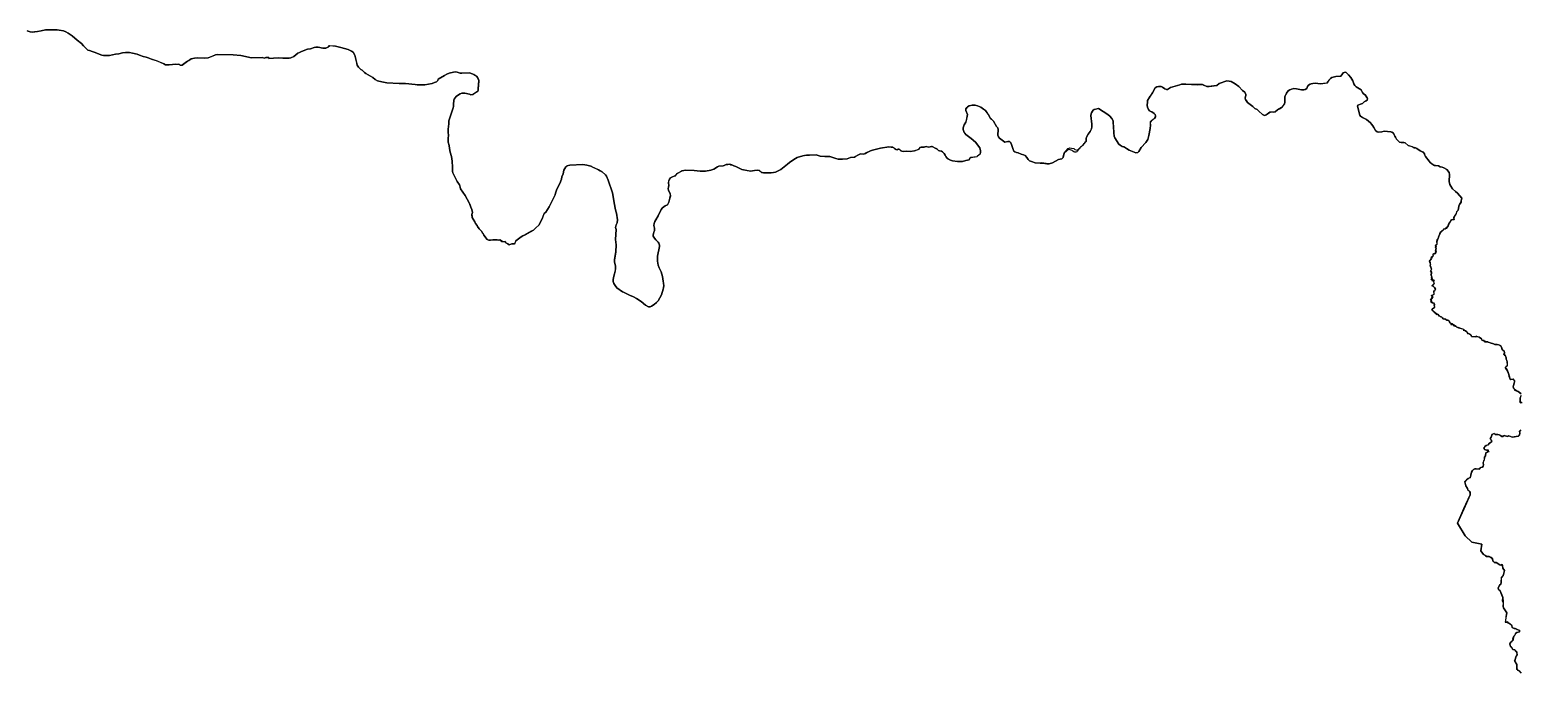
# Model space of a CAD drawing. Extents: x -74 to -34.8, y -33.8 to 5.3.
# Drawn here: x -50.166 to -47.112, y -21.193 to -19.874 of the extents above; entities that cross this region are included whole.
import ezdxf

# ---------------------------------------------------------------- set-up
doc = ezdxf.new("R2010")
doc.units = 0
doc.header["$LTSCALE"] = 2
doc.layers.add('UFEBRASIL', color=7, linetype='Continuous')

msp = doc.modelspace()

# ---------------------------------------------------------------- linework, layer by layer
at = {"layer": 'UFEBRASIL'}
for points in [[(-47.1107, -20.6196), (-47.1159, -20.6153), (-47.1182, -20.6147), (-47.1232, -20.6116), (-47.1239, -20.6098), (-47.1253, -20.6088), (-47.1259, -20.6057), (-47.1257, -20.603), (-47.1243, -20.5985), (-47.1228, -20.5947), (-47.1238, -20.5931), (-47.1253, -20.5904), (-47.1263, -20.5902), (-47.1324, -20.5908), (-47.1331, -20.5882), (-47.134, -20.5854), (-47.1343, -20.5834), (-47.1355, -20.5788), (-47.1366, -20.5765), (-47.14, -20.5701), (-47.1418, -20.5672), (-47.1413, -20.5647), (-47.1385, -20.5638), (-47.1377, -20.561), (-47.1382, -20.5546), (-47.1388, -20.5521), (-47.1404, -20.5492), (-47.1407, -20.5461), (-47.1419, -20.5425), (-47.1415, -20.541), (-47.1452, -20.5402), (-47.1435, -20.5353), (-47.1447, -20.5325), (-47.147, -20.5308), (-47.1485, -20.5297), (-47.1491, -20.5265), (-47.1511, -20.522), (-47.1564, -20.5196), (-47.1589, -20.5189), (-47.1635, -20.5189), (-47.1667, -20.5174), (-47.1731, -20.5159), (-47.1773, -20.5151), (-47.1782, -20.5136), (-47.1809, -20.5139), (-47.1824, -20.5126), (-47.1849, -20.512), (-47.1857, -20.5109), (-47.19, -20.5104), (-47.1908, -20.5076), (-47.196, -20.504), (-47.2032, -20.503), (-47.2043, -20.5035), (-47.2115, -20.5023), (-47.2128, -20.4994), (-47.2135, -20.4984), (-47.2154, -20.498), (-47.2184, -20.4969), (-47.2193, -20.4949), (-47.2213, -20.493), (-47.2235, -20.4911), (-47.2256, -20.4903), (-47.2269, -20.4911), (-47.2271, -20.4885), (-47.2315, -20.487), (-47.2387, -20.484), (-47.2412, -20.4836), (-47.2432, -20.4818), (-47.2483, -20.4788), (-47.2506, -20.4767), (-47.2532, -20.4766), (-47.2557, -20.4749), (-47.2563, -20.473), (-47.2577, -20.4707), (-47.2595, -20.4689), (-47.2637, -20.4684), (-47.2658, -20.4662), (-47.2678, -20.4669), (-47.2699, -20.4665), (-47.2713, -20.464), (-47.2727, -20.4625), (-47.2743, -20.4628), (-47.2761, -20.4609), (-47.2781, -20.4592), (-47.2786, -20.4582), (-47.2813, -20.4571), (-47.2837, -20.4554), (-47.2856, -20.4544), (-47.2865, -20.4541), (-47.2881, -20.4522), (-47.2913, -20.4488), (-47.2928, -20.4477), (-47.2912, -20.4452), (-47.2895, -20.4445), (-47.2875, -20.4434), (-47.2865, -20.4425), (-47.2883, -20.4386), (-47.2873, -20.4351), (-47.2906, -20.4333), (-47.2926, -20.4324), (-47.2945, -20.4318), (-47.2929, -20.4282), (-47.2961, -20.4273), (-47.2917, -20.4233), (-47.291, -20.4211), (-47.2935, -20.4187), (-47.2935, -20.418), (-47.2904, -20.4179), (-47.2881, -20.415), (-47.2889, -20.4091), (-47.2868, -20.409), (-47.2855, -20.4057), (-47.2874, -20.402), (-47.2898, -20.3997), (-47.2915, -20.4), (-47.2918, -20.398), (-47.2889, -20.3953), (-47.288, -20.3932), (-47.2886, -20.3891), (-47.2872, -20.3879), (-47.2905, -20.3867), (-47.2925, -20.3867), (-47.2938, -20.3857), (-47.2917, -20.3823), (-47.2931, -20.3799), (-47.2929, -20.3793), (-47.2938, -20.3762), (-47.2951, -20.3749), (-47.2935, -20.3733), (-47.293, -20.3712), (-47.2925, -20.3703), (-47.2955, -20.3692), (-47.294, -20.3675), (-47.2934, -20.3643), (-47.2946, -20.3602), (-47.2957, -20.3595), (-47.2965, -20.3573), (-47.2956, -20.3556), (-47.2956, -20.3511), (-47.2956, -20.3508), (-47.2975, -20.347), (-47.2949, -20.3449), (-47.2939, -20.3419), (-47.2933, -20.3396), (-47.2907, -20.3379), (-47.29, -20.3362), (-47.2903, -20.3337), (-47.2878, -20.3332), (-47.2871, -20.3323), (-47.2859, -20.3327), (-47.2847, -20.3302), (-47.2841, -20.3288), (-47.2854, -20.327), (-47.2847, -20.3245), (-47.2838, -20.3225), (-47.284, -20.3205), (-47.2852, -20.3202), (-47.2847, -20.316), (-47.2858, -20.3163), (-47.2836, -20.3152), (-47.2826, -20.3137), (-47.2818, -20.3126), (-47.2823, -20.3084), (-47.2816, -20.3035), (-47.2799, -20.3019), (-47.2785, -20.2983), (-47.2767, -20.293), (-47.2767, -20.2916), (-47.2743, -20.2878), (-47.2726, -20.2872), (-47.2726, -20.2857), (-47.2693, -20.2839), (-47.268, -20.2822), (-47.2658, -20.2821), (-47.2649, -20.2816), (-47.2636, -20.2795), (-47.2623, -20.2794), (-47.2596, -20.2759), (-47.2587, -20.275), (-47.2587, -20.272), (-47.2574, -20.2694), (-47.2549, -20.2676), (-47.2521, -20.2635), (-47.2513, -20.2622), (-47.247, -20.2624), (-47.2474, -20.2599), (-47.2474, -20.2586), (-47.246, -20.2566), (-47.2433, -20.2523), (-47.2423, -20.2501), (-47.2417, -20.2461), (-47.2391, -20.2436), (-47.238, -20.2403), (-47.2373, -20.2352), (-47.2359, -20.2321), (-47.2325, -20.2267), (-47.2324, -20.2247), (-47.2311, -20.2192), (-47.2401, -20.2089), (-47.2442, -20.2056), (-47.2506, -20.1997), (-47.2541, -20.1943), (-47.2559, -20.1908), (-47.2573, -20.1847), (-47.2566, -20.1702), (-47.257, -20.1662), (-47.2618, -20.1599), (-47.2685, -20.1567), (-47.2715, -20.1557), (-47.2755, -20.1545), (-47.2794, -20.1524), (-47.2852, -20.1518), (-47.289, -20.1514), (-47.293, -20.1487), (-47.2964, -20.1459), (-47.298, -20.1429), (-47.3059, -20.1333), (-47.3072, -20.131), (-47.3097, -20.1245), (-47.3165, -20.1218), (-47.3233, -20.1168), (-47.3265, -20.1157), (-47.3292, -20.1153), (-47.3314, -20.1142), (-47.3348, -20.1133), (-47.3411, -20.1112), (-47.3475, -20.1053), (-47.3503, -20.1049), (-47.3555, -20.1051), (-47.3587, -20.104), (-47.365, -20.0983), (-47.3673, -20.0938), (-47.3689, -20.0918), (-47.3697, -20.0889), (-47.3716, -20.0859), (-47.3746, -20.0837), (-47.3767, -20.0829), (-47.3903, -20.0815), (-47.3952, -20.0831), (-47.4015, -20.0836), (-47.405, -20.0827), (-47.4081, -20.0802), (-47.4115, -20.0741), (-47.4135, -20.0705), (-47.4161, -20.0669), (-47.4182, -20.0646), (-47.4268, -20.0575), (-47.4352, -20.0534), (-47.4387, -20.0511), (-47.4403, -20.0488), (-47.4448, -20.0304), (-47.4442, -20.028), (-47.4372, -20.0258), (-47.4346, -20.0245), (-47.4314, -20.0214), (-47.4274, -20.0191), (-47.4255, -20.0177), (-47.4244, -20.0153), (-47.4257, -20.0123), (-47.4295, -20.007), (-47.4329, -20.0049), (-47.4352, -20.0024), (-47.4378, -19.997), (-47.4408, -19.9946), (-47.4475, -19.9908), (-47.4503, -19.9878), (-47.4525, -19.9847), (-47.4546, -19.9781), (-47.4588, -19.9716), (-47.4633, -19.9658), (-47.4683, -19.9614), (-47.4705, -19.9607), (-47.4726, -19.961), (-47.4745, -19.9621), (-47.476, -19.9637), (-47.4793, -19.9688), (-47.4896, -19.9693), (-47.4977, -19.9716), (-47.5004, -19.9735), (-47.503, -19.9761), (-47.5085, -19.9829), (-47.5207, -19.9842), (-47.5316, -19.9832), (-47.5369, -19.9836), (-47.5402, -19.9843), (-47.5424, -19.9853), (-47.5453, -19.9873), (-47.5476, -19.9903), (-47.5492, -19.9938), (-47.5526, -19.996), (-47.5553, -19.9965), (-47.5596, -19.9966), (-47.5701, -19.9945), (-47.5756, -19.9942), (-47.5804, -19.9952), (-47.5838, -19.9967), (-47.5869, -19.9991), (-47.5909, -20.0033), (-47.5924, -20.007), (-47.594, -20.0109), (-47.5941, -20.0143), (-47.5938, -20.0224), (-47.5947, -20.0259), (-47.6007, -20.0333), (-47.6088, -20.0378), (-47.614, -20.0421), (-47.618, -20.0424), (-47.6249, -20.0423), (-47.6302, -20.047), (-47.6321, -20.0482), (-47.6348, -20.0492), (-47.6368, -20.0489), (-47.6397, -20.0472), (-47.6476, -20.0407), (-47.6508, -20.0373), (-47.6554, -20.0349), (-47.6599, -20.0307), (-47.6706, -20.0225), (-47.6722, -20.0206), (-47.6746, -20.0164), (-47.6754, -20.0129), (-47.6742, -20.0084), (-47.6743, -20.0061), (-47.6761, -20.0019), (-47.6808, -19.998), (-47.688, -19.9902), (-47.6956, -19.9844), (-47.7042, -19.9799), (-47.7084, -19.9787), (-47.7127, -19.9781), (-47.7283, -19.9841), (-47.7337, -19.9879), (-47.7511, -19.9903), (-47.7542, -19.9901), (-47.7598, -19.9869), (-47.7626, -19.986), (-47.766, -19.9857), (-47.7754, -19.9861), (-47.7815, -19.9858), (-47.7968, -19.985), (-47.8006, -19.985), (-47.8057, -19.9851), (-47.8092, -19.9867), (-47.8283, -19.9921), (-47.8347, -19.9961), (-47.8368, -19.9959), (-47.84, -19.9949), (-47.8448, -19.991), (-47.8478, -19.9899), (-47.8509, -19.9898), (-47.853, -19.9898), (-47.8562, -19.9905), (-47.8598, -19.9929), (-47.8652, -20.003), (-47.8701, -20.0097), (-47.8724, -20.013), (-47.8752, -20.0186), (-47.8758, -20.0214), (-47.8762, -20.0287), (-47.8758, -20.0324), (-47.8733, -20.0374), (-47.8715, -20.0396), (-47.8684, -20.0413), (-47.8664, -20.0418), (-47.8615, -20.045), (-47.86, -20.0472), (-47.859, -20.0499), (-47.8594, -20.0524), (-47.8611, -20.0555), (-47.8645, -20.0583), (-47.8673, -20.0597), (-47.87, -20.0637), (-47.8696, -20.0693), (-47.8698, -20.0762), (-47.8727, -20.0904), (-47.8751, -20.0984), (-47.8792, -20.1047), (-47.8885, -20.1148), (-47.8936, -20.1235), (-47.8955, -20.1253), (-47.8994, -20.1257), (-47.9131, -20.1203), (-47.9241, -20.1136), (-47.9272, -20.1129), (-47.9292, -20.1119), (-47.9315, -20.1104), (-47.9341, -20.1079), (-47.9424, -20.095), (-47.9435, -20.092), (-47.9447, -20.0853), (-47.945, -20.0713), (-47.9456, -20.0644), (-47.946, -20.0605), (-47.9485, -20.0558), (-47.9527, -20.0509), (-47.9567, -20.0476), (-47.976, -20.0354), (-47.9812, -20.0364), (-47.9846, -20.0374), (-47.9867, -20.0388), (-47.9885, -20.0403), (-47.9906, -20.0442), (-47.9912, -20.0462), (-47.9915, -20.0492), (-47.9899, -20.0674), (-47.9897, -20.073), (-47.9906, -20.0769), (-47.9916, -20.0797), (-47.9928, -20.082), (-47.9968, -20.0874), (-48.0004, -20.0942), (-48.0012, -20.0968), (-48.0014, -20.103), (-48.0041, -20.105), (-48.005, -20.1071), (-48.0086, -20.1109), (-48.011, -20.1129), (-48.0125, -20.1144), (-48.0139, -20.1159), (-48.0155, -20.1175), (-48.0169, -20.1188), (-48.0183, -20.1205), (-48.0191, -20.1225), (-48.0204, -20.1241), (-48.0223, -20.1245), (-48.0244, -20.1247), (-48.0266, -20.1239), (-48.0284, -20.1225), (-48.0302, -20.1213), (-48.032, -20.1205), (-48.034, -20.1197), (-48.0359, -20.1195), (-48.0383, -20.1199), (-48.0402, -20.1209), (-48.0417, -20.1224), (-48.0431, -20.124), (-48.0448, -20.1253), (-48.0461, -20.1269), (-48.0485, -20.1358), (-48.0494, -20.1372), (-48.0514, -20.1383), (-48.0576, -20.1396), (-48.0704, -20.1466), (-48.0768, -20.1484), (-48.0833, -20.1482), (-48.0924, -20.1462), (-48.0957, -20.147), (-48.1055, -20.1464), (-48.113, -20.1438), (-48.117, -20.1421), (-48.12, -20.1394), (-48.123, -20.1354), (-48.1265, -20.1313), (-48.1298, -20.1299), (-48.1345, -20.1287), (-48.1406, -20.1258), (-48.1442, -20.1255), (-48.1477, -20.1241), (-48.1492, -20.1224), (-48.1514, -20.1174), (-48.154, -20.1091), (-48.1557, -20.1053), (-48.1589, -20.103), (-48.1615, -20.1029), (-48.1677, -20.1038), (-48.1786, -20.0962), (-48.1806, -20.0933), (-48.1821, -20.0895), (-48.1818, -20.0779), (-48.1825, -20.0746), (-48.1847, -20.0719), (-48.1911, -20.061), (-48.1949, -20.057), (-48.1971, -20.0553), (-48.1999, -20.0508), (-48.2013, -20.0475), (-48.2044, -20.044), (-48.2078, -20.0394), (-48.2119, -20.0366), (-48.2171, -20.0325), (-48.2237, -20.0293), (-48.2285, -20.0282), (-48.2348, -20.0283), (-48.2409, -20.0293), (-48.2445, -20.0314), (-48.2473, -20.0349), (-48.2477, -20.0358), (-48.2475, -20.039), (-48.2441, -20.0474), (-48.2474, -20.0603), (-48.2481, -20.0633), (-48.2513, -20.0687), (-48.2533, -20.0744), (-48.2534, -20.0779), (-48.2513, -20.0841), (-48.2501, -20.0858), (-48.2476, -20.0882), (-48.2372, -20.0965), (-48.2281, -20.1042), (-48.219, -20.1154), (-48.2178, -20.122), (-48.2177, -20.1253), (-48.2186, -20.1279), (-48.2248, -20.1335), (-48.2253, -20.1342), (-48.2374, -20.1359), (-48.2394, -20.137), (-48.2413, -20.1402), (-48.2478, -20.1414), (-48.2547, -20.1438), (-48.2651, -20.1438), (-48.275, -20.1421), (-48.2794, -20.1408), (-48.2834, -20.1388), (-48.2871, -20.1361), (-48.2888, -20.1333), (-48.2899, -20.1306), (-48.292, -20.1276), (-48.2955, -20.124), (-48.2977, -20.1229), (-48.3016, -20.1219), (-48.3037, -20.1209), (-48.3058, -20.1191), (-48.3093, -20.1174), (-48.3109, -20.1167), (-48.3171, -20.1133), (-48.3185, -20.1132), (-48.3241, -20.1141), (-48.329, -20.1127), (-48.3345, -20.1144), (-48.3395, -20.1142), (-48.342, -20.115), (-48.3443, -20.1188), (-48.3459, -20.1199), (-48.3531, -20.1219), (-48.3618, -20.1231), (-48.3687, -20.1229), (-48.3749, -20.1231), (-48.3789, -20.1223), (-48.3816, -20.1209), (-48.3851, -20.1187), (-48.3864, -20.1186), (-48.3887, -20.1196), (-48.3923, -20.1185), (-48.3939, -20.1168), (-48.3979, -20.1143), (-48.4058, -20.1135), (-48.4227, -20.1165), (-48.439, -20.1202), (-48.4435, -20.1219), (-48.4523, -20.1262), (-48.455, -20.1283), (-48.4584, -20.1288), (-48.4631, -20.1283), (-48.4652, -20.1287), (-48.4691, -20.1305), (-48.474, -20.1338), (-48.4762, -20.1348), (-48.4841, -20.1353), (-48.4911, -20.1381), (-48.5003, -20.139), (-48.5092, -20.1388), (-48.5143, -20.1378), (-48.5268, -20.1337), (-48.5313, -20.1335), (-48.5335, -20.1337), (-48.5374, -20.1336), (-48.5462, -20.1327), (-48.5546, -20.1303), (-48.5684, -20.1311), (-48.5744, -20.1309), (-48.5782, -20.1312), (-48.5822, -20.1322), (-48.5932, -20.1358), (-48.6006, -20.1397), (-48.6094, -20.1456), (-48.6131, -20.149), (-48.6268, -20.1601), (-48.6377, -20.1653), (-48.6421, -20.1665), (-48.6469, -20.167), (-48.6505, -20.1673), (-48.6628, -20.1667), (-48.6672, -20.1653), (-48.671, -20.1625), (-48.6743, -20.1614), (-48.6812, -20.1621), (-48.6896, -20.1635), (-48.7071, -20.1602), (-48.7111, -20.1579), (-48.7152, -20.156), (-48.7194, -20.1541), (-48.723, -20.1528), (-48.7274, -20.1508), (-48.7296, -20.1503), (-48.7313, -20.1494), (-48.7355, -20.1496), (-48.7387, -20.1502), (-48.7429, -20.152), (-48.7454, -20.1526), (-48.7537, -20.1534), (-48.7566, -20.1544), (-48.7642, -20.1595), (-48.7701, -20.1618), (-48.7811, -20.1639), (-48.7923, -20.1635), (-48.8047, -20.1621), (-48.8221, -20.1615), (-48.8257, -20.162), (-48.8293, -20.1632), (-48.8325, -20.165), (-48.8391, -20.1687), (-48.8445, -20.1734), (-48.8456, -20.1739), (-48.8502, -20.1761), (-48.8528, -20.1775), (-48.8554, -20.1801), (-48.857, -20.1848), (-48.8572, -20.1874), (-48.8566, -20.1928), (-48.8575, -20.1961), (-48.8579, -20.1993), (-48.8572, -20.2029), (-48.8536, -20.2092), (-48.8534, -20.215), (-48.8543, -20.2191), (-48.8568, -20.2269), (-48.8593, -20.2323), (-48.864, -20.2347), (-48.8694, -20.2386), (-48.8722, -20.2419), (-48.8782, -20.2554), (-48.8834, -20.2631), (-48.8851, -20.2665), (-48.8865, -20.2712), (-48.8871, -20.2753), (-48.8861, -20.2805), (-48.8859, -20.2854), (-48.8871, -20.2887), (-48.8882, -20.2917), (-48.8888, -20.2948), (-48.8883, -20.2972), (-48.886, -20.301), (-48.8834, -20.3045), (-48.8801, -20.3073), (-48.8786, -20.309), (-48.8772, -20.3109), (-48.8757, -20.315), (-48.8755, -20.3184), (-48.8796, -20.3377), (-48.88, -20.3483), (-48.8784, -20.3561), (-48.8763, -20.3619), (-48.8721, -20.37), (-48.8693, -20.3793), (-48.8671, -20.3989), (-48.8672, -20.4025), (-48.868, -20.4059), (-48.8716, -20.4171), (-48.8786, -20.4297), (-48.8817, -20.4332), (-48.8865, -20.4369), (-48.8921, -20.4407), (-48.8949, -20.4418), (-48.8999, -20.4413), (-48.9042, -20.4387), (-48.9133, -20.4308), (-48.923, -20.4248), (-48.9287, -20.4215), (-48.9369, -20.418), (-48.9494, -20.4118), (-48.9518, -20.4107), (-48.963, -20.4031), (-48.9667, -20.3979), (-48.9689, -20.3937), (-48.9704, -20.3898), (-48.9707, -20.3866), (-48.9701, -20.3819), (-48.966, -20.3669), (-48.9657, -20.3629), (-48.9657, -20.358), (-48.9677, -20.3502), (-48.968, -20.3447), (-48.965, -20.3289), (-48.9647, -20.3147), (-48.9659, -20.3034), (-48.9642, -20.2834), (-48.9658, -20.2793), (-48.9653, -20.2762), (-48.9643, -20.2735), (-48.9624, -20.2696), (-48.9618, -20.2633), (-48.964, -20.2494), (-48.9652, -20.2455), (-48.9663, -20.2397), (-48.9678, -20.2317), (-48.972, -20.2078), (-48.9809, -20.1822), (-48.9841, -20.1737), (-48.986, -20.1708), (-48.9937, -20.1646), (-48.997, -20.1631), (-49.0004, -20.1607), (-49.014, -20.1548), (-49.0166, -20.1536), (-49.0245, -20.1511), (-49.0329, -20.1501), (-49.0592, -20.1511), (-49.0648, -20.1526), (-49.0659, -20.1535), (-49.0675, -20.1547), (-49.0718, -20.1615), (-49.0731, -20.1688), (-49.0757, -20.1755), (-49.0768, -20.1799), (-49.0799, -20.1887), (-49.0858, -20.2006), (-49.0886, -20.2087), (-49.0893, -20.2122), (-49.096, -20.2259), (-49.1021, -20.2365), (-49.1089, -20.2474), (-49.1122, -20.2507), (-49.1139, -20.2553), (-49.116, -20.2614), (-49.1207, -20.2705), (-49.1224, -20.2735), (-49.1297, -20.2808), (-49.134, -20.2845), (-49.138, -20.2868), (-49.1511, -20.2944), (-49.1559, -20.2961), (-49.159, -20.298), (-49.1703, -20.3065), (-49.1726, -20.3125), (-49.1741, -20.3128), (-49.178, -20.3127), (-49.1814, -20.3138), (-49.1836, -20.3147), (-49.1865, -20.3123), (-49.189, -20.3112), (-49.1919, -20.3076), (-49.1943, -20.3086), (-49.1956, -20.3088), (-49.1997, -20.3067), (-49.203, -20.3047), (-49.2059, -20.3049), (-49.2082, -20.3044), (-49.2171, -20.3043), (-49.2221, -20.3052), (-49.2253, -20.3053), (-49.2287, -20.3034), (-49.2358, -20.2945), (-49.2377, -20.2904), (-49.2397, -20.2872), (-49.2452, -20.2821), (-49.2486, -20.2773), (-49.2492, -20.2748), (-49.2525, -20.2712), (-49.2542, -20.2677), (-49.2598, -20.2584), (-49.2602, -20.2523), (-49.2591, -20.2481), (-49.2605, -20.2425), (-49.262, -20.2374), (-49.2652, -20.2297), (-49.266, -20.2285), (-49.2739, -20.2137), (-49.2835, -20.2), (-49.2845, -20.1964), (-49.2849, -20.194), (-49.2857, -20.1918), (-49.2903, -20.1846), (-49.2992, -20.1671), (-49.2999, -20.1641), (-49.2997, -20.1555), (-49.3003, -20.1433), (-49.3022, -20.1334), (-49.3045, -20.1249), (-49.3059, -20.1169), (-49.3064, -20.1111), (-49.3085, -20.1039), (-49.3085, -20.097), (-49.3083, -20.0888), (-49.3085, -20.085), (-49.3085, -20.0776), (-49.3073, -20.0664), (-49.3073, -20.0603), (-49.3056, -20.0539), (-49.2982, -20.0334), (-49.2978, -20.0311), (-49.298, -20.0279), (-49.2973, -20.0175), (-49.2963, -20.0156), (-49.2921, -20.0108), (-49.2879, -20.0073), (-49.2839, -20.0048), (-49.2806, -20.0039), (-49.2746, -20.0036), (-49.2653, -20.006), (-49.2625, -20.0069), (-49.2582, -20.0061), (-49.2547, -20.0038), (-49.2483, -19.9996), (-49.2476, -19.9977), (-49.2473, -19.9951), (-49.2465, -19.9852), (-49.246, -19.9785), (-49.2464, -19.9752), (-49.2501, -19.9693), (-49.2563, -19.9652), (-49.2595, -19.9638), (-49.2652, -19.962), (-49.281, -19.9628), (-49.284, -19.9624), (-49.2906, -19.9605), (-49.2939, -19.9602), (-49.2975, -19.9605), (-49.3064, -19.9627), (-49.3116, -19.9648), (-49.316, -19.9673), (-49.329, -19.9749), (-49.3301, -19.9775), (-49.3328, -19.9801), (-49.3366, -19.9821), (-49.3414, -19.9836), (-49.3565, -19.9867), (-49.3724, -19.9867), (-49.3767, -19.986), (-49.3965, -19.9839), (-49.4092, -19.9839), (-49.4345, -19.9824), (-49.4445, -19.9805), (-49.4538, -19.9781), (-49.4582, -19.9759), (-49.4632, -19.9715), (-49.4775, -19.963), (-49.48, -19.9612), (-49.4849, -19.9563), (-49.4876, -19.9553), (-49.4928, -19.9504), (-49.4951, -19.9461), (-49.4968, -19.939), (-49.4999, -19.926), (-49.5035, -19.9199), (-49.5067, -19.9177), (-49.5121, -19.9151), (-49.514, -19.9143), (-49.5287, -19.9101), (-49.5399, -19.9074), (-49.5532, -19.9063), (-49.5557, -19.9091), (-49.5592, -19.9112), (-49.5628, -19.9116), (-49.5659, -19.9113), (-49.575, -19.9096), (-49.5799, -19.9094), (-49.5832, -19.91), (-49.591, -19.9125), (-49.5972, -19.9137), (-49.606, -19.9165), (-49.611, -19.9188), (-49.6132, -19.92), (-49.6169, -19.9219), (-49.6254, -19.9286), (-49.631, -19.9312), (-49.6344, -19.9319), (-49.6429, -19.9322), (-49.6473, -19.9317), (-49.657, -19.9314), (-49.676, -19.9328), (-49.6776, -19.9296), (-49.6825, -19.9304), (-49.686, -19.9316), (-49.6893, -19.9306), (-49.7121, -19.9313), (-49.734, -19.9262), (-49.7494, -19.9247), (-49.7825, -19.9245), (-49.7856, -19.9252), (-49.7932, -19.9283), (-49.8005, -19.9312), (-49.8076, -19.9318), (-49.8225, -19.9311), (-49.8285, -19.9316), (-49.8353, -19.9333), (-49.8382, -19.9351), (-49.8401, -19.9366), (-49.8432, -19.9378), (-49.8556, -19.9468), (-49.8586, -19.9458), (-49.862, -19.9444), (-49.8636, -19.9446), (-49.8671, -19.9444), (-49.8809, -19.9456), (-49.8883, -19.9453), (-49.8912, -19.9436), (-49.9062, -19.9372), (-49.917, -19.934), (-49.9238, -19.9312), (-49.9275, -19.93), (-49.9339, -19.9285), (-49.9414, -19.9258), (-49.9461, -19.9239), (-49.9555, -19.9214), (-49.9622, -19.9202), (-49.9699, -19.92), (-49.9762, -19.9211), (-49.9837, -19.9231), (-49.9908, -19.9239), (-50.0031, -19.9264), (-50.0122, -19.9267), (-50.0153, -19.9264), (-50.0188, -19.9254), (-50.0341, -19.9198), (-50.0386, -19.9183), (-50.0441, -19.9164), (-50.0472, -19.9154), (-50.056, -19.9066), (-50.0605, -19.902), (-50.0692, -19.895), (-50.0795, -19.886), (-50.0877, -19.8803), (-50.0922, -19.8776), (-50.0972, -19.8755), (-50.1062, -19.8743), (-50.11, -19.8739), (-50.1304, -19.8737), (-50.1343, -19.874), (-50.1426, -19.8758), (-50.1503, -19.8775), (-50.1624, -19.8783), (-50.1654, -19.8779), (-50.1718, -19.8755)], [(-50.1718, -19.8755), (-50.1654, -19.8779), (-50.1605, -19.8784), (-50.1503, -19.8775), (-50.1426, -19.8758), (-50.1343, -19.874), (-50.1304, -19.8737), (-50.11, -19.8739), (-50.0972, -19.8755), (-50.0922, -19.8776), (-50.0877, -19.8803), (-50.0795, -19.886), (-50.0692, -19.895), (-50.0605, -19.902), (-50.056, -19.9066), (-50.0472, -19.9154), (-50.0441, -19.9164), (-50.0386, -19.9183), (-50.0341, -19.9198), (-50.0188, -19.9254), (-50.0153, -19.9264), (-50.0122, -19.9267), (-50.0031, -19.9264), (-49.9908, -19.9239), (-49.9837, -19.9231), (-49.9762, -19.9211), (-49.9699, -19.92), (-49.9622, -19.9202), (-49.9555, -19.9214), (-49.9461, -19.9239), (-49.9414, -19.9258), (-49.9339, -19.9285), (-49.9275, -19.93), (-49.9238, -19.9312), (-49.917, -19.934), (-49.9052, -19.9375), (-49.8912, -19.9436), (-49.8883, -19.9453), (-49.8809, -19.9456), (-49.8671, -19.9444), (-49.862, -19.9444), (-49.8602, -19.9444), (-49.8573, -19.9465), (-49.8537, -19.9465), (-49.8432, -19.9378), (-49.8401, -19.9366), (-49.8382, -19.9351), (-49.8353, -19.9333), (-49.8285, -19.9316), (-49.8225, -19.9311), (-49.8076, -19.9318), (-49.8005, -19.9312), (-49.7856, -19.9252), (-49.7825, -19.9245), (-49.7494, -19.9247), (-49.734, -19.9262), (-49.7121, -19.9313), (-49.6893, -19.9306), (-49.686, -19.9316), (-49.6816, -19.9303), (-49.6764, -19.9304), (-49.676, -19.9328), (-49.657, -19.9314), (-49.6473, -19.9317), (-49.6429, -19.9322), (-49.6344, -19.9319), (-49.631, -19.9312), (-49.6254, -19.9286), (-49.6169, -19.9219), (-49.6132, -19.92), (-49.611, -19.9188), (-49.606, -19.9165), (-49.5972, -19.9137), (-49.591, -19.9125), (-49.5832, -19.91), (-49.5799, -19.9094), (-49.575, -19.9096), (-49.5659, -19.9113), (-49.5628, -19.9116), (-49.5592, -19.9112), (-49.5557, -19.9091), (-49.5515, -19.9058), (-49.5399, -19.9074), (-49.5287, -19.9101), (-49.514, -19.9143), (-49.5121, -19.9151), (-49.5067, -19.9177), (-49.5035, -19.9199), (-49.4999, -19.926), (-49.4951, -19.9461), (-49.4928, -19.9504), (-49.4876, -19.9553), (-49.4849, -19.9563), (-49.48, -19.9612), (-49.4775, -19.963), (-49.4632, -19.9715), (-49.4582, -19.9759), (-49.4538, -19.9781), (-49.4445, -19.9805), (-49.4345, -19.9824), (-49.4092, -19.9839), (-49.3965, -19.9839), (-49.3767, -19.986), (-49.3724, -19.9867), (-49.3565, -19.9867), (-49.3414, -19.9836), (-49.3366, -19.9821), (-49.3328, -19.9801), (-49.3301, -19.9775), (-49.329, -19.9749), (-49.316, -19.9673), (-49.3116, -19.9648), (-49.3064, -19.9627), (-49.2975, -19.9605), (-49.2939, -19.9602), (-49.2906, -19.9605), (-49.284, -19.9624), (-49.281, -19.9628), (-49.2652, -19.962), (-49.2595, -19.9638), (-49.2563, -19.9652), (-49.2496, -19.9696), (-49.2464, -19.9752), (-49.246, -19.9785), (-49.2473, -19.9951), (-49.2476, -19.9977), (-49.2483, -19.9996), (-49.2582, -20.0061), (-49.2625, -20.0069), (-49.2653, -20.006), (-49.2746, -20.0036), (-49.2806, -20.0039), (-49.2839, -20.0048), (-49.2879, -20.0073), (-49.2921, -20.0108), (-49.2963, -20.0156), (-49.2973, -20.0175), (-49.298, -20.0279), (-49.2978, -20.0311), (-49.2982, -20.0334), (-49.3056, -20.0539), (-49.3073, -20.0603), (-49.3073, -20.0664), (-49.3085, -20.0776), (-49.3085, -20.085), (-49.3083, -20.0888), (-49.3085, -20.097), (-49.3085, -20.1039), (-49.3064, -20.1111), (-49.3059, -20.1169), (-49.3045, -20.1249), (-49.3022, -20.1334), (-49.3003, -20.1433), (-49.2997, -20.1555), (-49.2999, -20.1641), (-49.2992, -20.1671), (-49.2903, -20.1846), (-49.2857, -20.1918), (-49.2849, -20.194), (-49.2845, -20.1964), (-49.2835, -20.2), (-49.2739, -20.2137), (-49.266, -20.2285), (-49.2643, -20.2313), (-49.262, -20.2374), (-49.2605, -20.2425), (-49.2591, -20.2481), (-49.2602, -20.2523), (-49.2592, -20.2602), (-49.2542, -20.2677), (-49.2525, -20.2712), (-49.2492, -20.2748), (-49.2486, -20.2773), (-49.2452, -20.2821), (-49.2397, -20.2872), (-49.2374, -20.2916), (-49.2358, -20.2945), (-49.2287, -20.3034), (-49.2253, -20.3053), (-49.2221, -20.3052), (-49.2171, -20.3043), (-49.2082, -20.3044), (-49.2052, -20.305), (-49.203, -20.3047), (-49.1986, -20.3079), (-49.1943, -20.3086), (-49.1919, -20.3076), (-49.1911, -20.3092), (-49.189, -20.3112), (-49.1865, -20.3123), (-49.1836, -20.3147), (-49.1805, -20.3132), (-49.178, -20.3127), (-49.1726, -20.3125), (-49.1713, -20.3117), (-49.1703, -20.3065), (-49.159, -20.298), (-49.1559, -20.2961), (-49.1511, -20.2944), (-49.134, -20.2845), (-49.1297, -20.2808), (-49.1224, -20.2735), (-49.1207, -20.2705), (-49.116, -20.2614), (-49.1122, -20.2507), (-49.1089, -20.2474), (-49.1021, -20.2365), (-49.096, -20.2259), (-49.0893, -20.2122), (-49.0886, -20.2087), (-49.0858, -20.2006), (-49.0799, -20.1887), (-49.0768, -20.1799), (-49.0757, -20.1755), (-49.0731, -20.1688), (-49.0718, -20.1615), (-49.0675, -20.1547), (-49.0631, -20.1518), (-49.0592, -20.1511), (-49.0329, -20.1501), (-49.0245, -20.1511), (-49.0166, -20.1536), (-49.0004, -20.1607), (-48.997, -20.1631), (-48.9923, -20.1654), (-48.986, -20.1708), (-48.9841, -20.1737), (-48.9809, -20.1822), (-48.972, -20.2078), (-48.9678, -20.2317), (-48.9663, -20.2397), (-48.9652, -20.2455), (-48.964, -20.2494), (-48.9618, -20.2633), (-48.9624, -20.2696), (-48.9643, -20.2735), (-48.9653, -20.2762), (-48.9658, -20.2793), (-48.9642, -20.2834), (-48.9659, -20.3034), (-48.9647, -20.3147), (-48.965, -20.3289), (-48.9681, -20.3461), (-48.9677, -20.3502), (-48.9657, -20.358), (-48.9657, -20.3629), (-48.9664, -20.3688), (-48.9701, -20.3819), (-48.9707, -20.3866), (-48.9704, -20.3898), (-48.9689, -20.3937), (-48.9667, -20.3979), (-48.963, -20.4031), (-48.9518, -20.4107), (-48.9494, -20.4118), (-48.9369, -20.418), (-48.9287, -20.4215), (-48.923, -20.4248), (-48.9133, -20.4308), (-48.9042, -20.4387), (-48.8982, -20.4419), (-48.8949, -20.4418), (-48.8921, -20.4407), (-48.8865, -20.4369), (-48.8817, -20.4332), (-48.8786, -20.4297), (-48.8716, -20.4171), (-48.868, -20.4059), (-48.8672, -20.4025), (-48.867, -20.3983), (-48.8693, -20.3793), (-48.8721, -20.37), (-48.8763, -20.3619), (-48.8784, -20.3561), (-48.88, -20.3483), (-48.8796, -20.3377), (-48.8755, -20.3184), (-48.8757, -20.315), (-48.8772, -20.3109), (-48.8786, -20.309), (-48.8801, -20.3073), (-48.8834, -20.3045), (-48.886, -20.301), (-48.8883, -20.2972), (-48.8888, -20.2948), (-48.8882, -20.2917), (-48.8864, -20.2876), (-48.8859, -20.2854), (-48.8861, -20.2805), (-48.8871, -20.2753), (-48.8865, -20.2712), (-48.8851, -20.2665), (-48.8834, -20.2631), (-48.8782, -20.2554), (-48.8722, -20.2419), (-48.8694, -20.2386), (-48.864, -20.2347), (-48.8593, -20.2323), (-48.8568, -20.2269), (-48.8543, -20.2191), (-48.8534, -20.213), (-48.8536, -20.2092), (-48.8572, -20.2029), (-48.8579, -20.1993), (-48.8575, -20.1961), (-48.8566, -20.1928), (-48.8572, -20.1874), (-48.8568, -20.1837), (-48.8554, -20.1801), (-48.8528, -20.1775), (-48.8502, -20.1761), (-48.8445, -20.1734), (-48.8431, -20.1729), (-48.8391, -20.1687), (-48.8293, -20.1632), (-48.8257, -20.162), (-48.8221, -20.1615), (-48.8047, -20.1621), (-48.7923, -20.1635), (-48.7811, -20.1639), (-48.7701, -20.1618), (-48.7642, -20.1595), (-48.7566, -20.1544), (-48.7537, -20.1534), (-48.7454, -20.1526), (-48.7429, -20.152), (-48.7387, -20.1502), (-48.7355, -20.1496), (-48.7313, -20.1494), (-48.7295, -20.1503), (-48.7274, -20.1508), (-48.723, -20.1528), (-48.7194, -20.1541), (-48.7152, -20.156), (-48.7111, -20.1579), (-48.7071, -20.1602), (-48.6884, -20.1637), (-48.6812, -20.1621), (-48.6743, -20.1614), (-48.671, -20.1625), (-48.6658, -20.1662), (-48.6628, -20.1667), (-48.6505, -20.1673), (-48.6469, -20.167), (-48.6421, -20.1665), (-48.6377, -20.1653), (-48.6268, -20.1601), (-48.6131, -20.149), (-48.6094, -20.1456), (-48.6006, -20.1397), (-48.5932, -20.1358), (-48.5822, -20.1322), (-48.5782, -20.1312), (-48.5744, -20.1309), (-48.5684, -20.1311), (-48.5546, -20.1303), (-48.5462, -20.1327), (-48.5369, -20.1337), (-48.5335, -20.1337), (-48.5313, -20.1335), (-48.5268, -20.1337), (-48.5143, -20.1378), (-48.5092, -20.1388), (-48.5003, -20.139), (-48.4911, -20.1381), (-48.4841, -20.1353), (-48.4762, -20.1348), (-48.474, -20.1338), (-48.4691, -20.1305), (-48.4652, -20.1287), (-48.4619, -20.1283), (-48.4566, -20.1288), (-48.4534, -20.1277), (-48.4516, -20.1259), (-48.4435, -20.1219), (-48.439, -20.1202), (-48.4227, -20.1165), (-48.4058, -20.1135), (-48.3963, -20.115), (-48.3939, -20.1168), (-48.3908, -20.1193), (-48.3887, -20.1196), (-48.3851, -20.1187), (-48.3839, -20.119), (-48.381, -20.1216), (-48.3789, -20.1223), (-48.3749, -20.1231), (-48.3687, -20.1229), (-48.3618, -20.1231), (-48.3531, -20.1219), (-48.3443, -20.1188), (-48.3432, -20.1175), (-48.342, -20.115), (-48.3395, -20.1142), (-48.3333, -20.1143), (-48.329, -20.1127), (-48.3241, -20.1141), (-48.3171, -20.1133), (-48.3154, -20.1138), (-48.3093, -20.1174), (-48.3075, -20.1177), (-48.3058, -20.1191), (-48.3037, -20.1209), (-48.3016, -20.1219), (-48.2977, -20.1229), (-48.2955, -20.124), (-48.292, -20.1276), (-48.2899, -20.1306), (-48.2888, -20.1333), (-48.2858, -20.1374), (-48.2834, -20.1388), (-48.2794, -20.1408), (-48.275, -20.1421), (-48.2651, -20.1438), (-48.2547, -20.1438), (-48.2478, -20.1414), (-48.2413, -20.1402), (-48.2394, -20.137), (-48.2374, -20.1359), (-48.2248, -20.1335), (-48.2239, -20.1323), (-48.2186, -20.1279), (-48.2177, -20.1253), (-48.2178, -20.122), (-48.219, -20.1154), (-48.2281, -20.1042), (-48.2372, -20.0965), (-48.2476, -20.0882), (-48.2501, -20.0858), (-48.2513, -20.0841), (-48.2534, -20.0779), (-48.2533, -20.0744), (-48.2513, -20.0687), (-48.2481, -20.0633), (-48.2464, -20.0587), (-48.2441, -20.0474), (-48.2475, -20.039), (-48.2477, -20.0358), (-48.247, -20.0339), (-48.2445, -20.0314), (-48.2409, -20.0293), (-48.2348, -20.0283), (-48.2285, -20.0282), (-48.2237, -20.0293), (-48.2171, -20.0325), (-48.2119, -20.0366), (-48.2078, -20.0394), (-48.2034, -20.0455), (-48.2013, -20.0475), (-48.1999, -20.0508), (-48.1971, -20.0553), (-48.1949, -20.057), (-48.1911, -20.061), (-48.1847, -20.0719), (-48.1825, -20.0746), (-48.1818, -20.0779), (-48.1821, -20.0895), (-48.1806, -20.0933), (-48.1786, -20.0962), (-48.1677, -20.1038), (-48.1615, -20.1029), (-48.1583, -20.103), (-48.1557, -20.1053), (-48.154, -20.1091), (-48.1514, -20.1174), (-48.1492, -20.1224), (-48.1477, -20.1241), (-48.1442, -20.1255), (-48.1406, -20.1258), (-48.1345, -20.1287), (-48.1298, -20.1299), (-48.1265, -20.1313), (-48.123, -20.1354), (-48.12, -20.1394), (-48.117, -20.1421), (-48.113, -20.1438), (-48.1055, -20.1464), (-48.0957, -20.147), (-48.0907, -20.1472), (-48.082, -20.1483), (-48.0768, -20.1484), (-48.0704, -20.1466), (-48.0576, -20.1396), (-48.0514, -20.1383), (-48.0485, -20.1358), (-48.0484, -20.1343), (-48.0461, -20.1269), (-48.0431, -20.1224), (-48.0382, -20.117), (-48.0348, -20.1158), (-48.0313, -20.1161), (-48.0267, -20.1174), (-48.0246, -20.1193), (-48.0199, -20.1202), (-48.0172, -20.1186), (-48.0073, -20.1096), (-48.005, -20.1071), (-48.0023, -20.1042), (-48.0011, -20.1013), (-48.0012, -20.0968), (-48.0004, -20.0942), (-47.9968, -20.0874), (-47.9928, -20.082), (-47.9916, -20.0797), (-47.9906, -20.0769), (-47.9897, -20.073), (-47.9899, -20.0674), (-47.9915, -20.0492), (-47.9912, -20.0462), (-47.9906, -20.0442), (-47.9885, -20.0403), (-47.9867, -20.0388), (-47.9846, -20.0374), (-47.9795, -20.036), (-47.976, -20.0354), (-47.9567, -20.0476), (-47.9527, -20.0509), (-47.9485, -20.0558), (-47.946, -20.0605), (-47.9456, -20.0644), (-47.9452, -20.0733), (-47.9447, -20.0853), (-47.9435, -20.092), (-47.9424, -20.095), (-47.9341, -20.1079), (-47.9315, -20.1104), (-47.9292, -20.1119), (-47.9272, -20.1129), (-47.9223, -20.1145), (-47.9131, -20.1203), (-47.8994, -20.1257), (-47.8955, -20.1253), (-47.8936, -20.1235), (-47.8885, -20.1148), (-47.8792, -20.1047), (-47.8751, -20.0984), (-47.8727, -20.0904), (-47.8698, -20.0762), (-47.8696, -20.0693), (-47.8693, -20.0619), (-47.8666, -20.0589), (-47.8645, -20.0583), (-47.8604, -20.0542), (-47.8594, -20.0524), (-47.859, -20.0499), (-47.86, -20.0472), (-47.8615, -20.045), (-47.8664, -20.0418), (-47.8684, -20.0413), (-47.8715, -20.0396), (-47.8733, -20.0374), (-47.8758, -20.0324), (-47.8762, -20.0287), (-47.8758, -20.0214), (-47.8752, -20.0186), (-47.8724, -20.013), (-47.8701, -20.0097), (-47.8687, -20.0086), (-47.8652, -20.003), (-47.8598, -19.9929), (-47.8562, -19.9905), (-47.8526, -19.9898), (-47.8478, -19.9899), (-47.8448, -19.991), (-47.84, -19.9949), (-47.8368, -19.9959), (-47.8347, -19.9961), (-47.8283, -19.9921), (-47.8092, -19.9867), (-47.8057, -19.9851), (-47.8006, -19.985), (-47.7968, -19.985), (-47.7735, -19.9864), (-47.7693, -19.9859), (-47.7647, -19.9857), (-47.7623, -19.9861), (-47.7598, -19.9869), (-47.7542, -19.9901), (-47.7511, -19.9903), (-47.7491, -19.99), (-47.7337, -19.9879), (-47.7283, -19.9841), (-47.7127, -19.9781), (-47.7084, -19.9787), (-47.7042, -19.9799), (-47.6956, -19.9844), (-47.688, -19.9902), (-47.6808, -19.998), (-47.6761, -20.0019), (-47.6743, -20.0061), (-47.6742, -20.0084), (-47.6748, -20.0107), (-47.6756, -20.0137), (-47.6746, -20.0164), (-47.6714, -20.0216), (-47.6706, -20.0225), (-47.6599, -20.0307), (-47.6554, -20.0349), (-47.6508, -20.0373), (-47.6476, -20.0407), (-47.6397, -20.0472), (-47.6368, -20.0489), (-47.6348, -20.0492), (-47.6321, -20.0482), (-47.6302, -20.047), (-47.6235, -20.0419), (-47.618, -20.0424), (-47.614, -20.0421), (-47.6088, -20.0378), (-47.6048, -20.0356), (-47.5997, -20.0324), (-47.5947, -20.0259), (-47.5937, -20.0209), (-47.5941, -20.0143), (-47.594, -20.0109), (-47.5909, -20.0033), (-47.5869, -19.9991), (-47.5838, -19.9967), (-47.5804, -19.9952), (-47.5756, -19.9942), (-47.5701, -19.9945), (-47.5596, -19.9966), (-47.5553, -19.9965), (-47.5526, -19.996), (-47.5492, -19.9938), (-47.5476, -19.9903), (-47.5453, -19.9873), (-47.5424, -19.9853), (-47.5402, -19.9843), (-47.5369, -19.9836), (-47.5316, -19.9832), (-47.5207, -19.9842), (-47.5069, -19.9824), (-47.503, -19.9761), (-47.5004, -19.9735), (-47.4977, -19.9716), (-47.4896, -19.9693), (-47.4793, -19.9688), (-47.476, -19.9637), (-47.4745, -19.9621), (-47.4726, -19.961), (-47.4705, -19.9607), (-47.4683, -19.9614), (-47.4633, -19.9658), (-47.4588, -19.9716), (-47.4546, -19.9781), (-47.4525, -19.9847), (-47.4503, -19.9878), (-47.4475, -19.9908), (-47.4408, -19.9946), (-47.4378, -19.997), (-47.4352, -20.0024), (-47.4329, -20.0049), (-47.4295, -20.007), (-47.4251, -20.0133), (-47.4244, -20.0153), (-47.4255, -20.0177), (-47.429, -20.0202), (-47.4314, -20.0214), (-47.4346, -20.0245), (-47.4372, -20.0258), (-47.4442, -20.028), (-47.4448, -20.0304), (-47.4403, -20.0488), (-47.4387, -20.0511), (-47.4352, -20.0534), (-47.4268, -20.0575), (-47.4182, -20.0646), (-47.4161, -20.0669), (-47.4135, -20.0705), (-47.4115, -20.0741), (-47.4081, -20.0802), (-47.405, -20.0827), (-47.4015, -20.0836), (-47.3952, -20.0831), (-47.3903, -20.0815), (-47.3767, -20.0829), (-47.3746, -20.0837), (-47.3716, -20.0859), (-47.3697, -20.0889), (-47.3689, -20.0918), (-47.3673, -20.0938), (-47.365, -20.0983), (-47.3587, -20.104), (-47.3555, -20.1051), (-47.3503, -20.1049), (-47.3475, -20.1053), (-47.3411, -20.1112), (-47.3332, -20.1131), (-47.3307, -20.1145), (-47.3288, -20.1155), (-47.3265, -20.1157), (-47.3233, -20.1168), (-47.3165, -20.1218), (-47.3087, -20.1258), (-47.3072, -20.131), (-47.3059, -20.1333), (-47.298, -20.1429), (-47.2964, -20.1459), (-47.293, -20.1487), (-47.2872, -20.1521), (-47.2852, -20.1518), (-47.2794, -20.1524), (-47.2755, -20.1545), (-47.2715, -20.1557), (-47.2685, -20.1567), (-47.2618, -20.1599), (-47.257, -20.1662), (-47.2566, -20.1702), (-47.2573, -20.1847), (-47.2559, -20.1908), (-47.2541, -20.1943), (-47.2506, -20.1997), (-47.2442, -20.2056), (-47.2401, -20.2089), (-47.2311, -20.2192), (-47.2324, -20.2247), (-47.2326, -20.2275), (-47.2359, -20.2321), (-47.2373, -20.2352), (-47.238, -20.2403), (-47.2391, -20.2436), (-47.2417, -20.2461), (-47.2435, -20.2517), (-47.2448, -20.2536), (-47.246, -20.2566), (-47.2474, -20.2599), (-47.247, -20.2624), (-47.2485, -20.2632), (-47.2521, -20.2635), (-47.2536, -20.2644), (-47.2549, -20.2676), (-47.2578, -20.2709), (-47.2582, -20.2733), (-47.2596, -20.2759), (-47.2604, -20.2776), (-47.2635, -20.281), (-47.2649, -20.2816), (-47.2658, -20.2821), (-47.2689, -20.2828), (-47.2695, -20.2845), (-47.2726, -20.2857), (-47.2726, -20.2872), (-47.2743, -20.2878), (-47.275, -20.2896), (-47.2767, -20.293), (-47.2777, -20.2944), (-47.2796, -20.2994), (-47.2799, -20.3019), (-47.2814, -20.3044), (-47.2823, -20.3084), (-47.2826, -20.3137), (-47.2835, -20.3139), (-47.2839, -20.3135), (-47.2849, -20.3174), (-47.284, -20.3178), (-47.285, -20.322), (-47.2838, -20.3225), (-47.2848, -20.3251), (-47.2854, -20.327), (-47.2841, -20.3271), (-47.2847, -20.3302), (-47.2858, -20.3336), (-47.2871, -20.3323), (-47.2887, -20.333), (-47.2906, -20.3348), (-47.2897, -20.337), (-47.291, -20.3387), (-47.2925, -20.3405), (-47.2934, -20.3425), (-47.2949, -20.3449), (-47.2958, -20.3459), (-47.2982, -20.3484), (-47.2972, -20.3517), (-47.2962, -20.3529), (-47.2956, -20.3556), (-47.2965, -20.3573), (-47.2946, -20.3602), (-47.2944, -20.362), (-47.2934, -20.3643), (-47.295, -20.3672), (-47.2952, -20.3696), (-47.294, -20.3707), (-47.2945, -20.3712), (-47.2935, -20.3733), (-47.2938, -20.3762), (-47.2948, -20.3778), (-47.2931, -20.3799), (-47.2942, -20.3815), (-47.2912, -20.3843), (-47.2925, -20.3867), (-47.2923, -20.3882), (-47.2896, -20.3866), (-47.2886, -20.3891), (-47.2893, -20.3905), (-47.288, -20.3932), (-47.2899, -20.3963), (-47.2918, -20.398), (-47.2898, -20.3997), (-47.2874, -20.402), (-47.2855, -20.4057), (-47.2873, -20.4095), (-47.2896, -20.4098), (-47.2884, -20.4167), (-47.2904, -20.4179), (-47.2934, -20.4192), (-47.2928, -20.42), (-47.291, -20.4211), (-47.2898, -20.4219), (-47.2936, -20.4231), (-47.2946, -20.4272), (-47.2934, -20.4294), (-47.2945, -20.4318), (-47.2917, -20.4335), (-47.2893, -20.4339), (-47.2874, -20.4369), (-47.288, -20.4401), (-47.2875, -20.4434), (-47.2895, -20.4445), (-47.2916, -20.4461), (-47.2928, -20.4477), (-47.2907, -20.4496), (-47.291, -20.4505), (-47.2881, -20.4522), (-47.2851, -20.4552), (-47.2837, -20.4554), (-47.2837, -20.4574), (-47.2813, -20.4571), (-47.2789, -20.4598), (-47.2791, -20.4605), (-47.2761, -20.4609), (-47.2727, -20.4625), (-47.2713, -20.464), (-47.2703, -20.4643), (-47.2699, -20.4665), (-47.2678, -20.4669), (-47.2658, -20.4662), (-47.262, -20.4689), (-47.2595, -20.4689), (-47.2577, -20.4707), (-47.2558, -20.4741), (-47.2539, -20.4757), (-47.2536, -20.478), (-47.2499, -20.478), (-47.2474, -20.4805), (-47.2432, -20.4818), (-47.2412, -20.4836), (-47.2384, -20.4847), (-47.2296, -20.4869), (-47.2271, -20.4885), (-47.2252, -20.4906), (-47.2235, -20.4911), (-47.2213, -20.493), (-47.221, -20.4937), (-47.2195, -20.4965), (-47.217, -20.4966), (-47.2135, -20.4984), (-47.2128, -20.4994), (-47.2119, -20.4998), (-47.2115, -20.5023), (-47.2032, -20.503), (-47.2027, -20.5016), (-47.196, -20.504), (-47.1908, -20.5076), (-47.19, -20.5104), (-47.1849, -20.512), (-47.1848, -20.5137), (-47.1809, -20.5139), (-47.1782, -20.5136), (-47.1768, -20.5144), (-47.1758, -20.5141), (-47.1731, -20.5159), (-47.1667, -20.5174), (-47.1635, -20.5189), (-47.1589, -20.5189), (-47.1545, -20.5196), (-47.1511, -20.522), (-47.1491, -20.5265), (-47.147, -20.5308), (-47.1447, -20.5325), (-47.1435, -20.5353), (-47.1442, -20.5408), (-47.1419, -20.5425), (-47.1419, -20.5432), (-47.1407, -20.5461), (-47.1404, -20.5492), (-47.1388, -20.5521), (-47.1382, -20.5546), (-47.1384, -20.5625), (-47.1405, -20.5641), (-47.1426, -20.566), (-47.1405, -20.5683), (-47.1387, -20.5713), (-47.1366, -20.5765), (-47.1355, -20.5788), (-47.1343, -20.5834), (-47.1331, -20.5882), (-47.1324, -20.5908), (-47.1313, -20.5909), (-47.1253, -20.5904), (-47.1238, -20.5931), (-47.1228, -20.5947), (-47.123, -20.5959), (-47.1243, -20.5985), (-47.1257, -20.603), (-47.1259, -20.6057), (-47.1239, -20.6098), (-47.1232, -20.6116), (-47.1233, -20.6127), (-47.1182, -20.6147), (-47.1159, -20.6153), (-47.1096, -20.62)], [(-47.1086, -20.6381), (-47.1124, -20.6373), (-47.112, -20.6343), (-47.1118, -20.631), (-47.1117, -20.6282), (-47.1093, -20.6232)], [(-47.1105, -20.6245), (-47.1117, -20.6282), (-47.112, -20.6343), (-47.1118, -20.639), (-47.1078, -20.6382)], [(-47.1097, -21.1931), (-47.116, -21.1867), (-47.1188, -21.1858), (-47.1184, -21.1826), (-47.1186, -21.1753), (-47.1236, -21.1672), (-47.1221, -21.1658), (-47.1212, -21.162), (-47.1196, -21.158), (-47.1173, -21.1537), (-47.1176, -21.1532), (-47.1186, -21.1514), (-47.1198, -21.1486), (-47.1225, -21.1455), (-47.1268, -21.1443), (-47.1294, -21.1399), (-47.1315, -21.1382), (-47.1324, -21.1353), (-47.133, -21.1332), (-47.1311, -21.1292), (-47.1291, -21.1283), (-47.1262, -21.1236), (-47.1269, -21.1217), (-47.1244, -21.117), (-47.1226, -21.1152), (-47.1215, -21.1125), (-47.1185, -21.1091), (-47.1128, -21.1086), (-47.114, -21.1054), (-47.1148, -21.1047), (-47.1177, -21.1035), (-47.122, -21.1011), (-47.124, -21.1014), (-47.1281, -21.0992), (-47.1288, -21.0954), (-47.1354, -21.0905), (-47.137, -21.088), (-47.1395, -21.0884), (-47.1417, -21.0866), (-47.1413, -21.0859), (-47.1409, -21.0836), (-47.1405, -21.0796), (-47.1406, -21.0782), (-47.1403, -21.0766), (-47.1391, -21.0693), (-47.1461, -21.0591), (-47.1466, -21.0563), (-47.146, -21.0479), (-47.1481, -21.0449), (-47.147, -21.038), (-47.1483, -21.0349), (-47.1527, -21.0244), (-47.1561, -21.0214), (-47.157, -21.0188), (-47.1539, -21.0129), (-47.1511, -21.0103), (-47.1505, -21.0073), (-47.1503, -20.9963), (-47.1468, -20.993), (-47.1457, -20.9908), (-47.1437, -20.9824), (-47.1474, -20.9777), (-47.1478, -20.9725), (-47.1496, -20.97), (-47.1513, -20.9714), (-47.1533, -20.9709), (-47.1575, -20.9684), (-47.1607, -20.9664), (-47.1645, -20.9661), (-47.168, -20.9625), (-47.1688, -20.9565), (-47.1753, -20.9539), (-47.1813, -20.9538), (-47.182, -20.9536), (-47.183, -20.9516), (-47.1866, -20.9495), (-47.1926, -20.9421), (-47.19, -20.9282), (-47.2105, -20.9241), (-47.2246, -20.9116), (-47.24, -20.8853), (-47.2269, -20.8555), (-47.2145, -20.8272), (-47.2142, -20.8237), (-47.2154, -20.8197), (-47.2166, -20.8191), (-47.2187, -20.8169), (-47.2196, -20.8145), (-47.2228, -20.8089), (-47.2238, -20.806), (-47.2248, -20.8001), (-47.2218, -20.7965), (-47.2182, -20.7941), (-47.2132, -20.7912), (-47.2129, -20.7868), (-47.2115, -20.7807), (-47.2094, -20.7775), (-47.2071, -20.7755), (-47.2048, -20.7743), (-47.2019, -20.7742), (-47.1953, -20.775), (-47.1917, -20.7709), (-47.1888, -20.7706), (-47.1876, -20.7682), (-47.187, -20.7658), (-47.1873, -20.7617), (-47.1854, -20.7561), (-47.185, -20.7551), (-47.1846, -20.75), (-47.1828, -20.7475), (-47.1823, -20.7413), (-47.1796, -20.7399), (-47.1763, -20.7377), (-47.1766, -20.7359), (-47.1802, -20.7359), (-47.1825, -20.7352), (-47.1847, -20.7342), (-47.1863, -20.7311), (-47.1849, -20.7304), (-47.1838, -20.7282), (-47.1816, -20.7264), (-47.1769, -20.7244), (-47.1751, -20.722), (-47.1695, -20.7177), (-47.1696, -20.7162), (-47.1731, -20.7119), (-47.1709, -20.7093), (-47.1689, -20.703), (-47.1656, -20.7015), (-47.1648, -20.7015), (-47.1633, -20.7034), (-47.1599, -20.7038), (-47.1573, -20.7036), (-47.155, -20.7042), (-47.1519, -20.7054), (-47.1491, -20.7076), (-47.1474, -20.7075), (-47.1445, -20.7057), (-47.138, -20.7075), (-47.1341, -20.7064), (-47.1267, -20.7093), (-47.12, -20.7078), (-47.1153, -20.7072), (-47.1127, -20.7036), (-47.1127, -20.7004), (-47.1128, -20.6966), (-47.1103, -20.6941)], [(-47.1103, -20.6941), (-47.1133, -20.6977), (-47.1127, -20.7004), (-47.1133, -20.7052), (-47.1153, -20.7072), (-47.12, -20.7078), (-47.1285, -20.7091), (-47.1357, -20.7066), (-47.138, -20.7075), (-47.1445, -20.7057), (-47.1491, -20.7076), (-47.15, -20.7073), (-47.1519, -20.7054), (-47.155, -20.7042), (-47.1573, -20.7036), (-47.1599, -20.7038), (-47.1633, -20.7034), (-47.1656, -20.7015), (-47.1666, -20.7024), (-47.1692, -20.7034), (-47.1709, -20.7093), (-47.1731, -20.7119), (-47.1695, -20.7177), (-47.1703, -20.7186), (-47.1751, -20.722), (-47.1783, -20.7252), (-47.1816, -20.7264), (-47.1838, -20.7282), (-47.1862, -20.7314), (-47.1862, -20.7324), (-47.1847, -20.7342), (-47.1825, -20.7352), (-47.1802, -20.7359), (-47.1763, -20.7377), (-47.1752, -20.7393), (-47.1796, -20.7399), (-47.1823, -20.7413), (-47.1828, -20.7475), (-47.1846, -20.75), (-47.1854, -20.7561), (-47.1867, -20.7573), (-47.1873, -20.7617), (-47.187, -20.7658), (-47.1876, -20.7682), (-47.1888, -20.7706), (-47.1932, -20.7721), (-47.197, -20.775), (-47.2019, -20.7742), (-47.2048, -20.7743), (-47.2071, -20.7755), (-47.2094, -20.7775), (-47.2115, -20.7807), (-47.2129, -20.7868), (-47.2139, -20.7923), (-47.2182, -20.7941), (-47.2218, -20.7965), (-47.2249, -20.8009), (-47.2238, -20.806), (-47.2228, -20.8089), (-47.2196, -20.8145), (-47.2187, -20.8169), (-47.2154, -20.8197), (-47.2145, -20.8212), (-47.2142, -20.8237), (-47.2145, -20.8272), (-47.2274, -20.8565), (-47.24, -20.8853), (-47.2246, -20.9116), (-47.2105, -20.9241), (-47.19, -20.9282), (-47.1926, -20.9421), (-47.1866, -20.9495), (-47.183, -20.9516), (-47.1813, -20.9538), (-47.1798, -20.9541), (-47.1736, -20.9543), (-47.1683, -20.958), (-47.168, -20.9625), (-47.1629, -20.9666), (-47.1607, -20.9664), (-47.1565, -20.9685), (-47.1533, -20.9709), (-47.1513, -20.9714), (-47.1496, -20.97), (-47.1478, -20.9725), (-47.1474, -20.9777), (-47.1437, -20.9824), (-47.1457, -20.9908), (-47.1468, -20.993), (-47.1506, -20.9975), (-47.1505, -21.0073), (-47.1511, -21.0103), (-47.1539, -21.0129), (-47.157, -21.0188), (-47.1549, -21.0229), (-47.1527, -21.0244), (-47.1479, -21.0355), (-47.147, -21.038), (-47.1468, -21.046), (-47.1465, -21.0494), (-47.1466, -21.0563), (-47.1461, -21.0591), (-47.1391, -21.0693), (-47.1408, -21.0794), (-47.1409, -21.08), (-47.1423, -21.0882), (-47.1395, -21.0884), (-47.1372, -21.0898), (-47.1336, -21.0903), (-47.1288, -21.0954), (-47.1281, -21.0992), (-47.124, -21.1014), (-47.1203, -21.1014), (-47.1177, -21.1035), (-47.1132, -21.1049), (-47.1133, -21.1064), (-47.1128, -21.1086), (-47.1184, -21.1102), (-47.1215, -21.1125), (-47.1226, -21.1152), (-47.1244, -21.117), (-47.1262, -21.1236), (-47.1262, -21.1253), (-47.1291, -21.1283), (-47.1311, -21.1292), (-47.1335, -21.1335), (-47.1324, -21.1353), (-47.1315, -21.1382), (-47.1294, -21.1399), (-47.1268, -21.1443), (-47.1225, -21.1455), (-47.1186, -21.149), (-47.1186, -21.1514), (-47.1179, -21.1555), (-47.1196, -21.158), (-47.1212, -21.162), (-47.1221, -21.1658), (-47.1236, -21.1679), (-47.1186, -21.1753), (-47.1184, -21.1826), (-47.1175, -21.1866), (-47.1143, -21.1877), (-47.1097, -21.1931)]]:
    msp.add_lwpolyline(points, dxfattribs=at)

doc.saveas('drawing.dxf')
